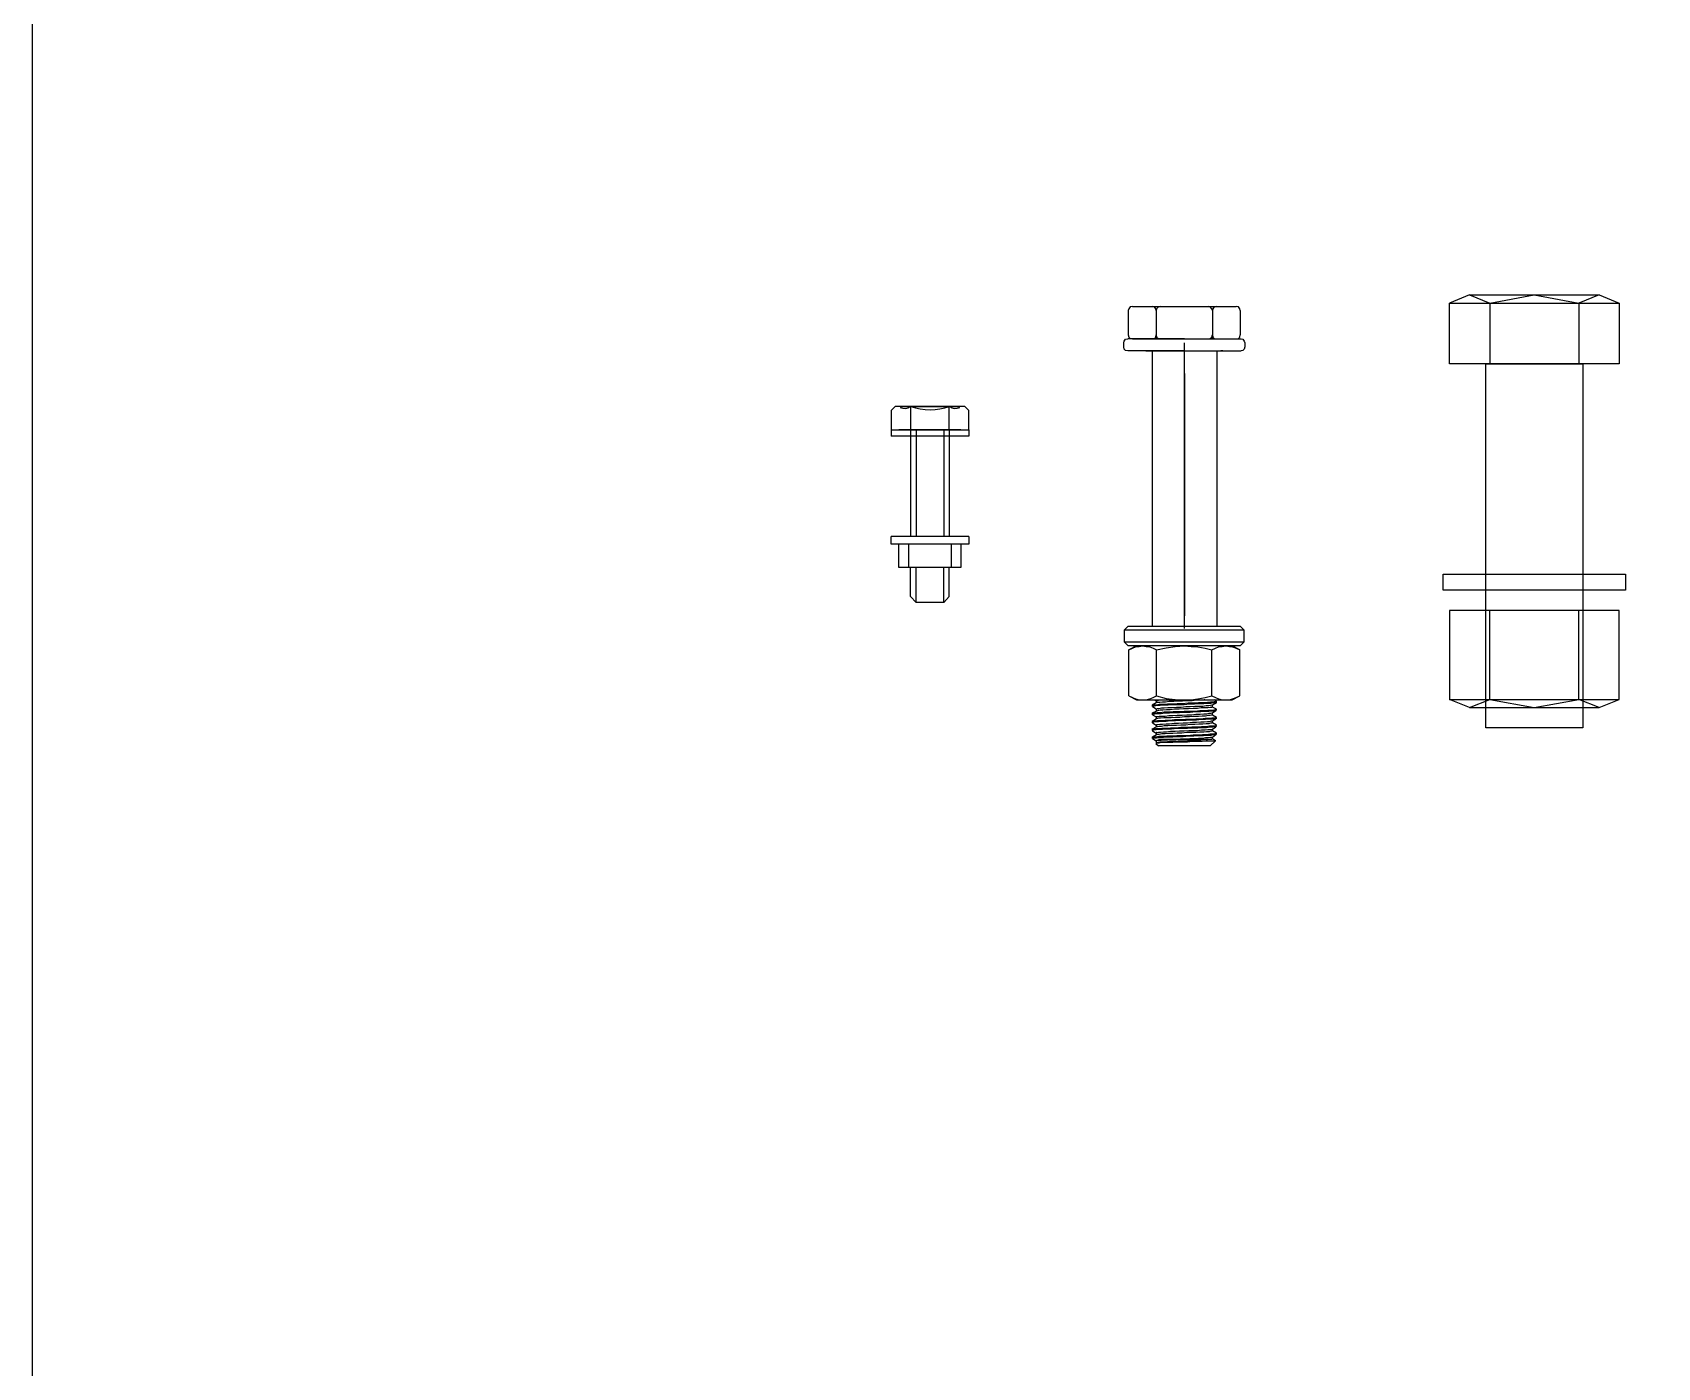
# Model space of a CAD drawing. Header units: millimetres. Extents: x -1481984 to -235402, y 1078406 to 1875046.
# Drawn here: x -1347296.9 to -1346895.2, y 1504125.4 to 1504455.4 of the extents above; entities that cross this region are included whole.
import ezdxf

# ---------------------------------------------------------------- set-up
doc = ezdxf.new("R2010")
doc.units = ezdxf.units.MM
doc.header["$LTSCALE"] = 1000
doc.layers.get('0').update_dxf_attribs({"linetype": 'CONTINUOUS'})
doc.layers.add('螺栓', color=146, linetype='CONTINUOUS')

msp = doc.modelspace()

# ---------------------------------------------------------------- linework, layer by layer
for p, q in [((-1346941.68, 1504390.5), (-1346946.68, 1504388.5)), ((-1346941.68, 1504390.5), (-1346909.68, 1504390.5)), ((-1346941.68, 1504390.5), (-1346936.68, 1504388.5)), ((-1346936.68, 1504388.5), (-1346925.68, 1504390.5)), ((-1346925.68, 1504390.5), (-1346914.68, 1504388.5)), ((-1346909.68, 1504390.5), (-1346914.68, 1504388.5)), ((-1346909.68, 1504390.5), (-1346904.68, 1504388.5)), ((-1346936.68, 1504388.5), (-1346936.68, 1504373.5)), ((-1346914.68, 1504388.5), (-1346914.68, 1504373.5)), ((-1346936.68, 1504290.5), (-1346936.68, 1504312.5)), ((-1346914.68, 1504290.5), (-1346914.68, 1504312.5)), ((-1346941.68, 1504288.5), (-1346946.68, 1504290.5)), ((-1346941.68, 1504288.5), (-1346936.68, 1504290.5)), ((-1346941.68, 1504288.5), (-1346909.68, 1504288.5)), ((-1346936.68, 1504290.5), (-1346925.68, 1504288.5)), ((-1346925.68, 1504288.5), (-1346914.68, 1504290.5)), ((-1346909.68, 1504288.5), (-1346914.68, 1504290.5)), ((-1346909.68, 1504288.5), (-1346904.68, 1504290.5))]:
    msp.add_line(p, q)
for points in [[(-1347296.88, 1504791.68), (-1345721.12, 1504791.68), (-1345721.12, 1501545.3), (-1347296.88, 1501545.3)], [(-1346946.68, 1504388.5), (-1346904.68, 1504388.5), (-1346904.68, 1504373.5), (-1346946.68, 1504373.5)], [(-1346937.68, 1504373.5), (-1346913.68, 1504373.5), (-1346913.68, 1504283.5), (-1346937.68, 1504283.5)], [(-1346948.18, 1504321.5), (-1346903.18, 1504321.5), (-1346903.18, 1504317.5), (-1346948.18, 1504317.5)], [(-1346946.68, 1504290.5), (-1346904.68, 1504290.5), (-1346904.68, 1504312.5), (-1346946.68, 1504312.5)]]:
    msp.add_lwpolyline(points, close=True)
at = {"layer": '螺栓'}
for p, q in [((-1347084.64, 1504361.96), (-1347083.64, 1504362.96)), ((-1347084.64, 1504361.96), (-1347084.64, 1504355.6)), ((-1347066.46, 1504362.96), (-1347083.64, 1504362.96)), ((-1347065.46, 1504361.96), (-1347066.46, 1504362.96)), ((-1347065.46, 1504357.19), (-1347065.46, 1504361.96)), ((-1347078.43, 1504314.51), (-1347079.87, 1504315.95))]:
    msp.add_line(p, q, dxfattribs=at)
for points in [[(-1347025.04, 1504387.65), (-1347025.6, 1504387.54), (-1347025.93, 1504387.1), (-1347026.04, 1504386.65)], [(-1347026.04, 1504386.65), (-1347026.04, 1504380.65)], [(-1347025.04, 1504387.65), (-1346999.37, 1504387.65)], [(-1347019.15, 1504386.65), (-1347019.26, 1504387.1), (-1347019.59, 1504387.54), (-1347020.15, 1504387.65)], [(-1347018.15, 1504387.65), (-1347018.59, 1504387.54), (-1347019.04, 1504387.1), (-1347019.15, 1504386.65)], [(-1347019.15, 1504386.65), (-1347019.15, 1504379.65)], [(-1347005.26, 1504386.65), (-1347005.37, 1504387.1), (-1347005.82, 1504387.54), (-1347006.26, 1504387.65)], [(-1347004.26, 1504387.65), (-1347004.82, 1504387.54), (-1347005.15, 1504387.1), (-1347005.26, 1504386.65)], [(-1347005.26, 1504386.65), (-1347005.26, 1504379.65)], [(-1346998.37, 1504386.65), (-1346998.48, 1504387.1), (-1346998.82, 1504387.54), (-1346999.37, 1504387.65)], [(-1346998.37, 1504386.65), (-1346998.37, 1504380.65)], [(-1347027.15, 1504377.65), (-1347027.15, 1504378.65), (-1347027.04, 1504379.1), (-1347026.71, 1504379.54), (-1347026.15, 1504379.65)], [(-1347026.15, 1504376.65), (-1347026.71, 1504376.76), (-1347027.04, 1504377.1), (-1347027.15, 1504377.65)], [(-1347012.15, 1504379.65), (-1347026.15, 1504379.65)], [(-1347026.04, 1504380.65), (-1347025.93, 1504380.1), (-1347025.6, 1504379.76), (-1347025.04, 1504379.65)], [(-1347025.04, 1504379.65), (-1346999.37, 1504379.65)], [(-1347020.15, 1504379.65), (-1347019.59, 1504379.76), (-1347019.26, 1504380.1), (-1347019.15, 1504380.65)], [(-1347019.15, 1504380.65), (-1347019.04, 1504380.1), (-1347018.59, 1504379.76), (-1347018.15, 1504379.65)], [(-1347012.15, 1504379.65), (-1346998.15, 1504379.65), (-1346997.71, 1504379.54), (-1346997.37, 1504379.1), (-1346997.26, 1504378.65), (-1346997.26, 1504377.65), (-1346997.37, 1504377.1), (-1346997.71, 1504376.76), (-1346998.15, 1504376.65)], [(-1347012.15, 1504308.1), (-1347012.15, 1504378.65)], [(-1347006.26, 1504379.65), (-1347005.82, 1504379.76), (-1347005.37, 1504380.1), (-1347005.26, 1504380.65)], [(-1347005.26, 1504380.65), (-1347005.15, 1504380.1), (-1347004.82, 1504379.76), (-1347004.26, 1504379.65)], [(-1346999.37, 1504379.65), (-1346998.82, 1504379.76), (-1346998.48, 1504380.1), (-1346998.37, 1504380.65)], [(-1347012.15, 1504376.65), (-1347026.15, 1504376.65)], [(-1347021.71, 1504376.65), (-1347003.15, 1504376.65)], [(-1347020.15, 1504376.65), (-1347020.15, 1504308.65)], [(-1347012.15, 1504376.65), (-1346998.15, 1504376.65)], [(-1347004.15, 1504376.65), (-1347004.15, 1504308.65)], [(-1347002.71, 1504376.65), (-1347003.15, 1504376.65)], [(-1347012.15, 1504371.1), (-1347012.15, 1504311.21)], [(-1347082.25, 1504362.96), (-1347067.84, 1504362.96)], [(-1347079.87, 1504362.96), (-1347079.87, 1504357.19)], [(-1347070.28, 1504357.19), (-1347070.28, 1504362.96)], [(-1347084.64, 1504357.19), (-1347065.46, 1504357.19), (-1347065.46, 1504355.6), (-1347084.64, 1504355.6)], [(-1347067.4, 1504357.19), (-1347082.75, 1504357.19)], [(-1347079.87, 1504357.19), (-1347079.87, 1504330.81)], [(-1347078.43, 1504357.19), (-1347078.43, 1504330.81)], [(-1347071.67, 1504357.19), (-1347071.67, 1504330.81)], [(-1347070.28, 1504357.19), (-1347070.28, 1504330.81)], [(-1347065.46, 1504330.81), (-1347084.64, 1504330.81)], [(-1347084.64, 1504328.87), (-1347084.64, 1504330.81)], [(-1347065.46, 1504328.87), (-1347084.64, 1504328.87)], [(-1347067.4, 1504328.87), (-1347067.4, 1504323.11), (-1347082.75, 1504323.11), (-1347082.75, 1504328.87)], [(-1347080.27, 1504323.11), (-1347080.27, 1504328.87)], [(-1347069.83, 1504328.87), (-1347069.83, 1504323.11)], [(-1347065.46, 1504330.81), (-1347065.46, 1504328.87)], [(-1347079.87, 1504315.95), (-1347079.87, 1504323.11)], [(-1347078.43, 1504314.51), (-1347078.43, 1504323.11)], [(-1347071.67, 1504314.51), (-1347071.67, 1504323.11)], [(-1347070.28, 1504315.95), (-1347070.28, 1504323.11)], [(-1347071.67, 1504314.51), (-1347078.43, 1504314.51)], [(-1347071.67, 1504314.51), (-1347070.28, 1504315.95)], [(-1347026.04, 1504308.65), (-1347027.04, 1504307.65)], [(-1347026.04, 1504308.65), (-1346998.37, 1504308.65)], [(-1346997.37, 1504307.65), (-1346998.37, 1504308.65)], [(-1347027.04, 1504307.65), (-1347027.04, 1504304.76)], [(-1347026.93, 1504307.65), (-1347027.04, 1504307.65)], [(-1347027.04, 1504304.76), (-1347026.93, 1504304.76)], [(-1347027.04, 1504304.76), (-1347026.04, 1504303.76)], [(-1347026.59, 1504307.65), (-1347026.93, 1504307.65)], [(-1347026.93, 1504304.76), (-1347026.59, 1504304.76)], [(-1347026.04, 1504307.65), (-1347026.59, 1504307.65)], [(-1347026.59, 1504304.76), (-1347026.04, 1504304.76)], [(-1347025.37, 1504307.65), (-1347026.04, 1504307.65)], [(-1347026.04, 1504304.76), (-1347025.37, 1504304.76)], [(-1347024.37, 1504307.65), (-1347025.37, 1504307.65)], [(-1347025.37, 1504304.76), (-1347024.37, 1504304.76)], [(-1347023.26, 1504307.65), (-1347024.37, 1504307.65)], [(-1347024.37, 1504304.76), (-1347023.26, 1504304.76)], [(-1347022.04, 1504307.65), (-1347023.26, 1504307.65)], [(-1347023.26, 1504304.76), (-1347022.04, 1504304.76)], [(-1347020.6, 1504307.65), (-1347022.04, 1504307.65)], [(-1347022.04, 1504304.76), (-1347020.6, 1504304.76)], [(-1347019.04, 1504307.65), (-1347020.6, 1504307.65)], [(-1347020.6, 1504304.76), (-1347019.04, 1504304.76)], [(-1347017.48, 1504307.65), (-1347019.04, 1504307.65)], [(-1347019.04, 1504304.76), (-1347017.48, 1504304.76)], [(-1347015.71, 1504307.65), (-1347017.48, 1504307.65)], [(-1347017.48, 1504304.76), (-1347015.71, 1504304.76)], [(-1347014.04, 1504307.65), (-1347015.71, 1504307.65)], [(-1347015.71, 1504304.76), (-1347014.04, 1504304.76)], [(-1347012.15, 1504307.65), (-1347014.04, 1504307.65)], [(-1347014.04, 1504304.76), (-1347012.15, 1504304.76)], [(-1347010.37, 1504307.65), (-1347012.15, 1504307.65)], [(-1347012.15, 1504304.76), (-1347010.37, 1504304.76)], [(-1347008.71, 1504307.65), (-1347010.37, 1504307.65)], [(-1347010.37, 1504304.76), (-1347008.71, 1504304.76)], [(-1347006.93, 1504307.65), (-1347008.71, 1504307.65)], [(-1347008.71, 1504304.76), (-1347006.93, 1504304.76)], [(-1347005.26, 1504307.65), (-1347006.93, 1504307.65)], [(-1347006.93, 1504304.76), (-1347005.26, 1504304.76)], [(-1347003.82, 1504307.65), (-1347005.26, 1504307.65)], [(-1347005.26, 1504304.76), (-1347003.82, 1504304.76)], [(-1347002.37, 1504307.65), (-1347003.82, 1504307.65)], [(-1347003.82, 1504304.76), (-1347002.37, 1504304.76)], [(-1347001.15, 1504307.65), (-1347002.37, 1504307.65)], [(-1347002.37, 1504304.76), (-1347001.15, 1504304.76)], [(-1347000.04, 1504307.65), (-1347001.15, 1504307.65)], [(-1347001.15, 1504304.76), (-1347000.04, 1504304.76)], [(-1346999.04, 1504307.65), (-1347000.04, 1504307.65)], [(-1347000.04, 1504304.76), (-1346999.04, 1504304.76)], [(-1346998.37, 1504307.65), (-1346999.04, 1504307.65)], [(-1346999.04, 1504304.76), (-1346998.37, 1504304.76)], [(-1346997.82, 1504307.65), (-1346998.37, 1504307.65)], [(-1346998.37, 1504304.76), (-1346997.82, 1504304.76)], [(-1346998.37, 1504303.76), (-1346997.37, 1504304.76)], [(-1346997.48, 1504307.65), (-1346997.82, 1504307.65)], [(-1346997.82, 1504304.76), (-1346997.48, 1504304.76)], [(-1346997.37, 1504307.65), (-1346997.48, 1504307.65)], [(-1346997.48, 1504304.76), (-1346997.37, 1504304.76)], [(-1346997.37, 1504304.76), (-1346997.37, 1504307.65)], [(-1347025.93, 1504303.76), (-1347026.04, 1504303.76)], [(-1347024.04, 1504303.76), (-1347025.93, 1504302.76)], [(-1347025.6, 1504303.76), (-1347025.93, 1504303.76)], [(-1347025.93, 1504302.76), (-1347025.04, 1504303.21)], [(-1347025.93, 1504291.43), (-1347025.93, 1504302.76)], [(-1347025.15, 1504303.76), (-1347025.6, 1504303.76)], [(-1347024.48, 1504303.76), (-1347025.15, 1504303.76)], [(-1347025.04, 1504303.21), (-1347024.26, 1504303.54)], [(-1347023.59, 1504303.76), (-1347024.48, 1504303.76)], [(-1347024.26, 1504303.54), (-1347023.37, 1504303.65)], [(-1347022.6, 1504303.76), (-1347023.59, 1504303.76)], [(-1347023.37, 1504303.65), (-1347022.48, 1504303.76)], [(-1347021.37, 1504303.76), (-1347022.6, 1504303.76)], [(-1347022.48, 1504303.76), (-1347022.48, 1504303.88)], [(-1347022.48, 1504303.76), (-1347021.59, 1504303.65)], [(-1347021.59, 1504303.65), (-1347020.71, 1504303.54)], [(-1347020.04, 1504303.76), (-1347021.37, 1504303.76)], [(-1347020.71, 1504303.54), (-1347019.93, 1504303.21)], [(-1347018.59, 1504303.76), (-1347020.04, 1504303.76)], [(-1347019.93, 1504303.21), (-1347019.04, 1504302.76)], [(-1347019.04, 1504302.76), (-1347016.71, 1504303.32)], [(-1347019.04, 1504291.43), (-1347019.04, 1504302.76)], [(-1347017.15, 1504303.76), (-1347018.59, 1504303.76)], [(-1347015.48, 1504303.76), (-1347017.15, 1504303.76)], [(-1347016.71, 1504303.32), (-1347014.48, 1504303.65)], [(-1347013.82, 1504303.76), (-1347015.48, 1504303.76)], [(-1347014.48, 1504303.65), (-1347012.15, 1504303.76)], [(-1347008.93, 1504303.76), (-1347013.82, 1504303.76)], [(-1347012.15, 1504303.76), (-1347010.48, 1504303.65)], [(-1347010.48, 1504303.65), (-1347008.82, 1504303.54)], [(-1347007.26, 1504303.76), (-1347008.93, 1504303.76)], [(-1347008.82, 1504303.54), (-1347007.04, 1504303.21)], [(-1347005.82, 1504303.76), (-1347007.26, 1504303.76)], [(-1347007.04, 1504303.21), (-1347005.37, 1504302.76)], [(-1347004.37, 1504303.76), (-1347005.82, 1504303.76)], [(-1347005.37, 1504302.76), (-1347004.48, 1504303.21)], [(-1347005.37, 1504291.43), (-1347005.37, 1504302.76)], [(-1347004.48, 1504303.21), (-1347003.71, 1504303.54)], [(-1347003.04, 1504303.76), (-1347004.37, 1504303.76)], [(-1347003.71, 1504303.54), (-1347002.82, 1504303.65)], [(-1347001.82, 1504303.76), (-1347003.04, 1504303.76)], [(-1347002.82, 1504303.65), (-1347001.93, 1504303.76)], [(-1347001.93, 1504303.76), (-1347001.93, 1504303.88)], [(-1347001.93, 1504303.76), (-1347001.04, 1504303.65)], [(-1347000.82, 1504303.76), (-1347001.82, 1504303.76)], [(-1347001.04, 1504303.65), (-1347000.26, 1504303.54)], [(-1346999.93, 1504303.76), (-1347000.82, 1504303.76)], [(-1346998.48, 1504302.76), (-1347000.37, 1504303.76)], [(-1347000.26, 1504303.54), (-1346999.37, 1504303.21)], [(-1346999.26, 1504303.76), (-1346999.93, 1504303.76)], [(-1346999.37, 1504303.21), (-1346998.48, 1504302.76)], [(-1346998.82, 1504303.76), (-1346999.26, 1504303.76)], [(-1346998.48, 1504303.76), (-1346998.82, 1504303.76)], [(-1346998.37, 1504303.76), (-1346998.48, 1504303.76)], [(-1346998.48, 1504291.43), (-1346998.48, 1504302.76)], [(-1347025.93, 1504291.43), (-1347024.04, 1504290.43)], [(-1347025.93, 1504291.43), (-1347025.04, 1504290.99)], [(-1347025.04, 1504290.99), (-1347024.26, 1504290.65)], [(-1347024.26, 1504290.65), (-1347023.37, 1504290.43)], [(-1347024.04, 1504290.43), (-1347023.93, 1504290.43)], [(-1347023.93, 1504290.43), (-1347023.59, 1504290.43)], [(-1347023.59, 1504290.43), (-1347023.15, 1504290.43)], [(-1347023.37, 1504290.43), (-1347022.48, 1504290.43)], [(-1347023.15, 1504290.43), (-1347022.48, 1504290.43)], [(-1347022.48, 1504290.43), (-1347022.48, 1504290.54)], [(-1347022.48, 1504290.43), (-1347021.59, 1504290.43)], [(-1347022.48, 1504290.43), (-1347021.59, 1504290.43)], [(-1347021.59, 1504290.43), (-1347020.71, 1504290.65)], [(-1347021.59, 1504290.43), (-1347020.6, 1504290.43)], [(-1347020.71, 1504290.65), (-1347019.93, 1504290.99)], [(-1347020.6, 1504290.43), (-1347019.37, 1504290.43)], [(-1347019.15, 1504289.65), (-1347020.15, 1504289.1)], [(-1347020.15, 1504289.1), (-1347020.15, 1504288.76)], [(-1347020.04, 1504289.1), (-1347019.93, 1504289.1)], [(-1347019.93, 1504288.88), (-1347020.04, 1504288.76)], [(-1347020.04, 1504288.76), (-1347019.15, 1504288.21)], [(-1347019.93, 1504290.99), (-1347019.04, 1504291.43)], [(-1347019.93, 1504289.1), (-1347019.59, 1504289.21)], [(-1347019.59, 1504288.88), (-1347019.93, 1504288.88)], [(-1347019.59, 1504289.21), (-1347019.04, 1504289.21)], [(-1347018.93, 1504288.99), (-1347019.59, 1504288.88)], [(-1347019.48, 1504290.43), (-1347019.15, 1504290.21)], [(-1347019.37, 1504290.43), (-1347018.15, 1504290.43)], [(-1347019.15, 1504290.21), (-1347019.15, 1504289.65)], [(-1347019.04, 1504291.43), (-1347016.71, 1504290.76)], [(-1347019.04, 1504290.21), (-1347019.04, 1504290.32)], [(-1347019.04, 1504290.21), (-1347018.93, 1504290.21)], [(-1347018.71, 1504289.76), (-1347019.04, 1504289.65)], [(-1347019.04, 1504289.21), (-1347018.37, 1504289.32)], [(-1347019.04, 1504288.21), (-1347019.04, 1504288.32)], [(-1347019.04, 1504288.21), (-1347018.82, 1504288.32)], [(-1347018.93, 1504290.21), (-1347018.59, 1504290.32)], [(-1347018.15, 1504288.99), (-1347018.93, 1504288.99)], [(-1347018.82, 1504288.32), (-1347018.48, 1504288.32)], [(-1347018.26, 1504289.76), (-1347018.71, 1504289.76)], [(-1347018.59, 1504290.32), (-1347017.26, 1504290.43)], [(-1347018.48, 1504288.32), (-1347017.82, 1504288.43)], [(-1347018.37, 1504289.32), (-1347017.37, 1504289.32)], [(-1347017.6, 1504289.88), (-1347018.26, 1504289.76)], [(-1347018.15, 1504290.43), (-1347016.71, 1504290.43)], [(-1347017.26, 1504289.1), (-1347018.15, 1504288.99)], [(-1347017.82, 1504288.43), (-1347017.15, 1504288.43)], [(-1347016.82, 1504289.88), (-1347017.6, 1504289.88)], [(-1347017.37, 1504289.32), (-1347016.37, 1504289.43)], [(-1347016.15, 1504289.1), (-1347017.26, 1504289.1)], [(-1347017.15, 1504288.43), (-1347016.26, 1504288.54)], [(-1347015.93, 1504289.99), (-1347016.82, 1504289.88)], [(-1347016.71, 1504290.76), (-1347014.48, 1504290.54)], [(-1347016.71, 1504290.43), (-1347015.26, 1504290.43)], [(-1347016.37, 1504289.43), (-1347015.15, 1504289.43)], [(-1347016.26, 1504288.54), (-1347015.26, 1504288.54)], [(-1347014.93, 1504289.21), (-1347016.15, 1504289.1)], [(-1347014.82, 1504289.99), (-1347015.93, 1504289.99)], [(-1347015.26, 1504290.43), (-1347013.71, 1504290.43)], [(-1347015.26, 1504288.54), (-1347014.15, 1504288.65)], [(-1347015.15, 1504289.43), (-1347013.93, 1504289.54)], [(-1347013.59, 1504289.21), (-1347014.93, 1504289.21)], [(-1347013.71, 1504290.1), (-1347014.82, 1504289.99)], [(-1347014.48, 1504290.54), (-1347012.15, 1504290.43)], [(-1347014.15, 1504288.65), (-1347012.93, 1504288.65)], [(-1347013.93, 1504289.54), (-1347012.6, 1504289.54)], [(-1347013.71, 1504290.43), (-1347012.15, 1504290.43)], [(-1347012.6, 1504290.1), (-1347013.71, 1504290.1)], [(-1347012.26, 1504289.21), (-1347013.59, 1504289.21)], [(-1347012.93, 1504288.65), (-1347011.82, 1504288.76)], [(-1347011.37, 1504290.21), (-1347012.6, 1504290.1)], [(-1347012.6, 1504289.54), (-1347011.26, 1504289.65)], [(-1347010.93, 1504289.32), (-1347012.26, 1504289.21)], [(-1347012.15, 1504290.43), (-1347010.71, 1504290.43)], [(-1347012.15, 1504290.43), (-1347010.48, 1504290.43)], [(-1347011.82, 1504288.76), (-1347010.71, 1504288.76)], [(-1347010.26, 1504290.21), (-1347011.37, 1504290.21)], [(-1347011.26, 1504289.65), (-1347009.93, 1504289.65)], [(-1347010.04, 1504288.32), (-1347011.15, 1504288.21)], [(-1347009.71, 1504289.32), (-1347010.93, 1504289.32)], [(-1347010.71, 1504290.43), (-1347009.15, 1504290.43)], [(-1347010.71, 1504288.76), (-1347009.59, 1504288.88)], [(-1347010.48, 1504290.43), (-1347008.82, 1504290.65)], [(-1347009.15, 1504290.32), (-1347010.26, 1504290.21)], [(-1347008.93, 1504288.32), (-1347010.04, 1504288.32)], [(-1347009.93, 1504289.65), (-1347008.71, 1504289.76)], [(-1347008.48, 1504289.43), (-1347009.71, 1504289.32)], [(-1347009.59, 1504288.88), (-1347008.48, 1504288.88)], [(-1347009.15, 1504290.43), (-1347007.71, 1504290.43)], [(-1347008.15, 1504290.32), (-1347009.15, 1504290.32)], [(-1347008.04, 1504288.43), (-1347008.93, 1504288.32)], [(-1347008.82, 1504290.65), (-1347007.04, 1504290.99)], [(-1347008.71, 1504289.76), (-1347007.6, 1504289.76)], [(-1347007.37, 1504289.43), (-1347008.48, 1504289.43)], [(-1347008.48, 1504288.88), (-1347007.6, 1504288.88)], [(-1347007.26, 1504290.43), (-1347008.15, 1504290.32)], [(-1347007.15, 1504288.43), (-1347008.04, 1504288.43)], [(-1347007.71, 1504290.43), (-1347006.26, 1504290.43)], [(-1347007.6, 1504289.76), (-1347006.48, 1504289.88)], [(-1347007.6, 1504288.88), (-1347006.82, 1504288.99)], [(-1347006.37, 1504289.54), (-1347007.37, 1504289.43)], [(-1347007.15, 1504290.43), (-1347007.26, 1504290.43)], [(-1347006.37, 1504288.43), (-1347007.15, 1504288.43)], [(-1347007.04, 1504290.99), (-1347005.37, 1504291.43)], [(-1347006.82, 1504288.99), (-1347006.15, 1504288.99)], [(-1347006.48, 1504289.88), (-1347005.71, 1504289.88)], [(-1347005.6, 1504289.54), (-1347006.37, 1504289.54)], [(-1347005.82, 1504288.54), (-1347006.37, 1504288.43)], [(-1347006.26, 1504290.43), (-1347004.93, 1504290.43)], [(-1347006.15, 1504288.99), (-1347005.71, 1504289.1)], [(-1347005.48, 1504288.54), (-1347005.82, 1504288.54)], [(-1347004.59, 1504289.99), (-1347005.04, 1504289.88), (-1347005.71, 1504289.88)], [(-1347005.71, 1504289.1), (-1347005.37, 1504289.21)], [(-1347004.93, 1504289.65), (-1347005.6, 1504289.54)], [(-1347005.26, 1504288.65), (-1347005.48, 1504288.54)], [(-1347005.37, 1504291.43), (-1347004.48, 1504290.99)], [(-1347005.26, 1504289.21), (-1347004.26, 1504289.76)], [(-1347005.26, 1504288.65), (-1347005.26, 1504289.21)], [(-1347005.26, 1504288.65), (-1347005.26, 1504288.76)], [(-1347004.26, 1504288.1), (-1347005.26, 1504288.65)], [(-1347004.93, 1504290.43), (-1347003.82, 1504290.43)], [(-1347004.48, 1504289.65), (-1347004.93, 1504289.65)], [(-1347004.26, 1504290.1), (-1347004.82, 1504290.43)], [(-1347004.59, 1504289.99), (-1347004.37, 1504290.1)], [(-1347004.48, 1504290.99), (-1347003.71, 1504290.65)], [(-1347004.26, 1504289.76), (-1347004.48, 1504289.65)], [(-1347004.37, 1504289.76), (-1347004.26, 1504289.76)], [(-1347004.26, 1504289.76), (-1347004.26, 1504290.1)], [(-1347003.82, 1504290.43), (-1347002.82, 1504290.43)], [(-1347003.71, 1504290.65), (-1347002.82, 1504290.43)], [(-1347002.82, 1504290.43), (-1347001.93, 1504290.43)], [(-1347002.82, 1504290.43), (-1347001.93, 1504290.43)], [(-1347001.93, 1504290.43), (-1347001.93, 1504290.54)], [(-1347001.93, 1504290.43), (-1347001.26, 1504290.43)], [(-1347001.93, 1504290.43), (-1347001.04, 1504290.43)], [(-1347001.26, 1504290.43), (-1347000.71, 1504290.43)], [(-1347001.04, 1504290.43), (-1347000.26, 1504290.65)], [(-1347000.71, 1504290.43), (-1347000.48, 1504290.43)], [(-1347000.48, 1504290.43), (-1347000.37, 1504290.43)], [(-1347000.37, 1504290.43), (-1346998.48, 1504291.43)], [(-1347000.26, 1504290.65), (-1346999.37, 1504290.99)], [(-1346999.37, 1504290.99), (-1346998.48, 1504291.43)], [(-1347019.04, 1504287.65), (-1347020.15, 1504287.1)], [(-1347020.15, 1504287.1), (-1347020.15, 1504286.76)], [(-1347019.04, 1504285.76), (-1347020.15, 1504285.1)], [(-1347020.15, 1504285.1), (-1347020.15, 1504284.76)], [(-1347020.04, 1504287.1), (-1347020.04, 1504287.21)], [(-1347020.04, 1504287.1), (-1347019.93, 1504287.21)], [(-1347019.82, 1504286.88), (-1347020.04, 1504286.76)], [(-1347020.04, 1504286.76), (-1347019.15, 1504286.21)], [(-1347020.04, 1504285.21), (-1347019.82, 1504285.21)], [(-1347019.82, 1504284.88), (-1347020.04, 1504284.76)], [(-1347020.04, 1504284.76), (-1347020.04, 1504284.88)], [(-1347020.04, 1504284.76), (-1347019.15, 1504284.21)], [(-1347019.93, 1504287.21), (-1347019.48, 1504287.21)], [(-1347019.48, 1504286.88), (-1347019.82, 1504286.88)], [(-1347019.82, 1504285.21), (-1347019.37, 1504285.21)], [(-1347019.26, 1504284.99), (-1347019.82, 1504284.88)], [(-1347019.48, 1504287.21), (-1347018.93, 1504287.32)], [(-1347018.82, 1504286.99), (-1347019.48, 1504286.88)], [(-1347019.37, 1504285.21), (-1347018.82, 1504285.32)], [(-1347018.59, 1504284.99), (-1347019.26, 1504284.99)], [(-1347019.15, 1504288.21), (-1347019.15, 1504287.65)], [(-1347019.15, 1504286.21), (-1347019.04, 1504286.32)], [(-1347019.15, 1504286.21), (-1347019.15, 1504285.76)], [(-1347019.15, 1504284.21), (-1347019.04, 1504284.32)], [(-1347019.15, 1504284.21), (-1347019.15, 1504284.32)], [(-1347018.59, 1504287.76), (-1347019.04, 1504287.65)], [(-1347019.04, 1504286.32), (-1347018.82, 1504286.32)], [(-1347018.59, 1504285.88), (-1347019.04, 1504285.76)], [(-1347019.04, 1504284.32), (-1347018.71, 1504284.32)], [(-1347018.93, 1504287.32), (-1347018.15, 1504287.32)], [(-1347017.93, 1504286.99), (-1347018.82, 1504286.99)], [(-1347018.82, 1504286.32), (-1347018.37, 1504286.43)], [(-1347018.82, 1504285.32), (-1347017.93, 1504285.32)], [(-1347018.71, 1504284.32), (-1347018.26, 1504284.43)], [(-1347018.15, 1504287.88), (-1347018.59, 1504287.76)], [(-1347018.04, 1504285.88), (-1347018.59, 1504285.88)], [(-1347017.82, 1504285.1), (-1347018.59, 1504284.99)], [(-1347018.37, 1504286.43), (-1347017.71, 1504286.43)], [(-1347018.26, 1504284.43), (-1347017.6, 1504284.43)], [(-1347017.48, 1504287.88), (-1347018.15, 1504287.88)], [(-1347018.15, 1504287.32), (-1347017.15, 1504287.43)], [(-1347017.26, 1504285.99), (-1347018.04, 1504285.88)], [(-1347017.04, 1504287.1), (-1347017.93, 1504286.99)], [(-1347017.93, 1504285.32), (-1347016.93, 1504285.43)], [(-1347016.71, 1504285.1), (-1347017.82, 1504285.1)], [(-1347017.71, 1504286.43), (-1347016.93, 1504286.43)], [(-1347017.6, 1504284.43), (-1347016.71, 1504284.54)], [(-1347016.59, 1504287.99), (-1347017.48, 1504287.88)], [(-1347016.48, 1504285.99), (-1347017.26, 1504285.99)], [(-1347017.15, 1504287.43), (-1347016.04, 1504287.43)], [(-1347015.82, 1504287.1), (-1347017.04, 1504287.1)], [(-1347016.93, 1504286.43), (-1347016.04, 1504286.54)], [(-1347016.93, 1504285.43), (-1347015.82, 1504285.43)], [(-1347015.6, 1504285.21), (-1347016.71, 1504285.1)], [(-1347016.71, 1504284.54), (-1347015.82, 1504284.54)], [(-1347015.71, 1504287.99), (-1347016.59, 1504287.99)], [(-1347015.48, 1504285.99), (-1347016.48, 1504285.99)], [(-1347016.04, 1504287.43), (-1347014.93, 1504287.54)], [(-1347016.04, 1504286.54), (-1347015.04, 1504286.54)], [(-1347014.59, 1504287.21), (-1347015.82, 1504287.1)], [(-1347015.82, 1504285.43), (-1347014.59, 1504285.54)], [(-1347015.82, 1504284.54), (-1347014.71, 1504284.65)], [(-1347014.59, 1504288.1), (-1347015.71, 1504287.99)], [(-1347014.37, 1504285.21), (-1347015.6, 1504285.21)], [(-1347014.37, 1504286.1), (-1347015.48, 1504285.99)], [(-1347015.04, 1504286.54), (-1347013.93, 1504286.65)], [(-1347014.93, 1504287.54), (-1347013.59, 1504287.54)], [(-1347014.71, 1504284.65), (-1347013.59, 1504284.65)], [(-1347013.48, 1504288.1), (-1347014.59, 1504288.1)], [(-1347013.37, 1504287.21), (-1347014.59, 1504287.21)], [(-1347014.59, 1504285.54), (-1347013.26, 1504285.54)], [(-1347013.26, 1504286.1), (-1347014.37, 1504286.1)], [(-1347013.04, 1504285.32), (-1347014.37, 1504285.21)], [(-1347013.93, 1504286.65), (-1347012.71, 1504286.65)], [(-1347013.59, 1504287.54), (-1347012.26, 1504287.65)], [(-1347013.59, 1504284.65), (-1347012.48, 1504284.76)], [(-1347012.37, 1504288.21), (-1347013.48, 1504288.1)], [(-1347012.04, 1504287.32), (-1347013.37, 1504287.21)], [(-1347012.15, 1504286.21), (-1347013.26, 1504286.1)], [(-1347013.26, 1504285.54), (-1347011.93, 1504285.65)], [(-1347011.71, 1504285.32), (-1347013.04, 1504285.32)], [(-1347012.71, 1504286.65), (-1347011.59, 1504286.76)], [(-1347012.48, 1504284.76), (-1347011.37, 1504284.76)], [(-1347011.15, 1504288.21), (-1347012.37, 1504288.21)], [(-1347012.26, 1504287.65), (-1347010.93, 1504287.65)], [(-1347010.93, 1504286.21), (-1347012.15, 1504286.21)], [(-1347010.71, 1504287.32), (-1347012.04, 1504287.32)], [(-1347011.93, 1504285.65), (-1347010.6, 1504285.65)], [(-1347010.71, 1504284.32), (-1347011.82, 1504284.21)], [(-1347010.37, 1504285.43), (-1347011.71, 1504285.32)], [(-1347011.59, 1504286.76), (-1347010.37, 1504286.76)], [(-1347011.37, 1504284.76), (-1347010.15, 1504284.88)], [(-1347010.93, 1504287.65), (-1347009.59, 1504287.65)], [(-1347009.82, 1504286.32), (-1347010.93, 1504286.21)], [(-1347009.37, 1504287.43), (-1347010.71, 1504287.32)], [(-1347009.59, 1504284.32), (-1347010.71, 1504284.32)], [(-1347010.6, 1504285.65), (-1347009.37, 1504285.76)], [(-1347010.37, 1504286.76), (-1347009.37, 1504286.88)], [(-1347009.15, 1504285.43), (-1347010.37, 1504285.43)], [(-1347010.15, 1504284.88), (-1347009.15, 1504284.88)], [(-1347008.71, 1504286.32), (-1347009.82, 1504286.32)], [(-1347009.59, 1504287.65), (-1347008.37, 1504287.76)], [(-1347008.59, 1504284.43), (-1347009.59, 1504284.32)], [(-1347008.15, 1504287.43), (-1347009.37, 1504287.43)], [(-1347009.37, 1504286.88), (-1347008.26, 1504286.88)], [(-1347009.37, 1504285.76), (-1347008.15, 1504285.76)], [(-1347007.93, 1504285.54), (-1347009.15, 1504285.43)], [(-1347009.15, 1504284.88), (-1347008.15, 1504284.99)], [(-1347007.82, 1504286.43), (-1347008.71, 1504286.32)], [(-1347007.6, 1504284.43), (-1347008.59, 1504284.43)], [(-1347008.37, 1504287.76), (-1347007.26, 1504287.76)], [(-1347008.26, 1504286.88), (-1347007.37, 1504286.99)], [(-1347007.15, 1504287.54), (-1347008.15, 1504287.43)], [(-1347008.15, 1504285.76), (-1347007.04, 1504285.88)], [(-1347008.15, 1504284.99), (-1347007.26, 1504284.99)], [(-1347006.93, 1504285.54), (-1347007.93, 1504285.54)], [(-1347006.93, 1504286.43), (-1347007.82, 1504286.43)], [(-1347006.82, 1504284.54), (-1347007.6, 1504284.43)], [(-1347007.37, 1504286.99), (-1347006.59, 1504286.99)], [(-1347007.26, 1504287.76), (-1347006.37, 1504287.88)], [(-1347007.26, 1504284.99), (-1347006.48, 1504285.1)], [(-1347006.15, 1504287.54), (-1347007.15, 1504287.54)], [(-1347007.04, 1504285.88), (-1347006.15, 1504285.88)], [(-1347006.26, 1504286.54), (-1347006.93, 1504286.43)], [(-1347005.93, 1504285.65), (-1347006.93, 1504285.54)], [(-1347006.15, 1504284.54), (-1347006.82, 1504284.54)], [(-1347006.59, 1504286.99), (-1347006.04, 1504287.1)], [(-1347006.48, 1504285.1), (-1347005.93, 1504285.1)], [(-1347006.37, 1504287.88), (-1347005.48, 1504287.88)], [(-1347005.82, 1504286.54), (-1347006.26, 1504286.54)], [(-1347005.37, 1504287.65), (-1347006.15, 1504287.54)], [(-1347006.15, 1504285.88), (-1347005.37, 1504285.99)], [(-1347005.71, 1504284.65), (-1347006.15, 1504284.54)], [(-1347006.04, 1504287.1), (-1347005.6, 1504287.1)], [(-1347005.26, 1504285.65), (-1347005.93, 1504285.65)], [(-1347005.93, 1504285.1), (-1347005.48, 1504285.21)], [(-1347005.48, 1504286.65), (-1347005.82, 1504286.54)], [(-1347005.37, 1504284.65), (-1347005.71, 1504284.65)], [(-1347005.6, 1504287.1), (-1347005.37, 1504287.21)], [(-1347005.48, 1504287.88), (-1347004.93, 1504287.99)], [(-1347005.26, 1504286.65), (-1347005.48, 1504286.65)], [(-1347005.48, 1504285.21), (-1347005.26, 1504285.21)], [(-1347004.82, 1504287.65), (-1347005.37, 1504287.65)], [(-1347005.37, 1504285.99), (-1347004.82, 1504285.99)], [(-1347005.26, 1504284.76), (-1347005.37, 1504284.65)], [(-1347005.26, 1504287.21), (-1347004.37, 1504287.76)], [(-1347005.26, 1504286.65), (-1347005.26, 1504287.21)], [(-1347005.26, 1504286.65), (-1347005.26, 1504286.76)], [(-1347004.26, 1504286.1), (-1347005.26, 1504286.65)], [(-1347005.26, 1504285.21), (-1347004.37, 1504285.76)], [(-1347004.71, 1504285.65), (-1347005.26, 1504285.65)], [(-1347005.26, 1504284.76), (-1347005.26, 1504285.21)], [(-1347004.26, 1504284.21), (-1347005.26, 1504284.76)], [(-1347004.93, 1504287.99), (-1347004.48, 1504287.99)], [(-1347004.48, 1504287.76), (-1347004.82, 1504287.65)], [(-1347004.82, 1504285.99), (-1347004.48, 1504286.1)], [(-1347004.37, 1504285.76), (-1347004.71, 1504285.65)], [(-1347004.48, 1504287.99), (-1347004.37, 1504288.1)], [(-1347004.37, 1504287.76), (-1347004.48, 1504287.76)], [(-1347004.48, 1504286.1), (-1347004.26, 1504286.1)], [(-1347004.37, 1504285.76), (-1347004.37, 1504285.88)], [(-1347004.26, 1504287.76), (-1347004.26, 1504288.1)], [(-1347004.26, 1504287.76), (-1347004.26, 1504287.88)], [(-1347004.26, 1504285.76), (-1347004.26, 1504286.1)], [(-1347019.04, 1504283.76), (-1347020.15, 1504283.21)], [(-1347020.15, 1504283.21), (-1347020.15, 1504282.88)], [(-1347020.15, 1504282.88), (-1347020.04, 1504282.88)], [(-1347020.15, 1504281.21), (-1347020.15, 1504280.88)], [(-1347020.04, 1504283.21), (-1347020.04, 1504283.32)], [(-1347020.04, 1504283.21), (-1347019.82, 1504283.21)], [(-1347019.71, 1504282.99), (-1347020.04, 1504282.88)], [(-1347020.04, 1504282.76), (-1347019.15, 1504282.21)], [(-1347019.04, 1504281.76), (-1347020.04, 1504281.21)], [(-1347020.04, 1504281.21), (-1347020.04, 1504281.32)], [(-1347020.04, 1504281.21), (-1347019.71, 1504281.32)], [(-1347020.04, 1504280.88), (-1347019.15, 1504280.32)], [(-1347019.93, 1504280.88), (-1347020.04, 1504280.88)], [(-1347019.59, 1504280.99), (-1347019.93, 1504280.88)], [(-1347019.82, 1504283.21), (-1347019.26, 1504283.32)], [(-1347019.15, 1504282.99), (-1347019.71, 1504282.99)], [(-1347019.71, 1504281.32), (-1347019.15, 1504281.32)], [(-1347019.04, 1504280.99), (-1347019.59, 1504280.99)], [(-1347019.26, 1504283.32), (-1347018.59, 1504283.32)], [(-1347019.15, 1504284.21), (-1347019.15, 1504283.76)], [(-1347018.48, 1504283.1), (-1347019.15, 1504282.99)], [(-1347019.15, 1504282.32), (-1347018.93, 1504282.32)], [(-1347019.04, 1504282.32), (-1347019.15, 1504282.32)], [(-1347019.15, 1504282.32), (-1347019.15, 1504281.76)], [(-1347019.15, 1504281.32), (-1347018.48, 1504281.43)], [(-1347019.15, 1504280.32), (-1347019.15, 1504279.76)], [(-1347018.82, 1504283.76), (-1347019.04, 1504283.76)], [(-1347018.82, 1504281.88), (-1347019.04, 1504281.76)], [(-1347018.26, 1504281.1), (-1347019.04, 1504280.99)], [(-1347019.04, 1504280.32), (-1347018.93, 1504280.43)], [(-1347019.04, 1504280.32), (-1347019.04, 1504280.43)], [(-1347018.93, 1504282.32), (-1347018.59, 1504282.43)], [(-1347018.93, 1504280.43), (-1347018.48, 1504280.43)], [(-1347018.48, 1504283.88), (-1347018.82, 1504283.76)], [(-1347018.37, 1504281.88), (-1347018.82, 1504281.88)], [(-1347018.59, 1504283.32), (-1347017.71, 1504283.43)], [(-1347018.59, 1504282.43), (-1347018.04, 1504282.43)], [(-1347005.82, 1504280.65), (-1347018.59, 1504280.65)], [(-1347017.82, 1504283.88), (-1347018.48, 1504283.88)], [(-1347017.6, 1504283.1), (-1347018.48, 1504283.1)], [(-1347018.48, 1504281.43), (-1347017.48, 1504281.43)], [(-1347018.48, 1504280.43), (-1347017.93, 1504280.43)], [(-1347017.71, 1504281.99), (-1347018.37, 1504281.88)], [(-1347017.37, 1504281.1), (-1347018.26, 1504281.1)], [(-1347018.04, 1504282.43), (-1347017.37, 1504282.54)], [(-1347017.93, 1504280.43), (-1347017.26, 1504280.54)], [(-1347017.15, 1504283.99), (-1347017.82, 1504283.88)], [(-1347017.71, 1504283.43), (-1347016.71, 1504283.43)], [(-1347016.93, 1504281.99), (-1347017.71, 1504281.99)], [(-1347016.48, 1504283.21), (-1347017.6, 1504283.1)], [(-1347017.48, 1504281.43), (-1347016.48, 1504281.54)], [(-1347017.37, 1504282.54), (-1347016.59, 1504282.54)], [(-1347016.26, 1504281.21), (-1347017.37, 1504281.1)], [(-1347017.26, 1504280.54), (-1347016.37, 1504280.54)], [(-1347016.26, 1504283.99), (-1347017.15, 1504283.99)], [(-1347016.04, 1504282.1), (-1347016.93, 1504281.99)], [(-1347016.71, 1504283.43), (-1347015.6, 1504283.54)], [(-1347016.59, 1504282.54), (-1347015.6, 1504282.65)], [(-1347015.37, 1504283.21), (-1347016.48, 1504283.21)], [(-1347016.48, 1504281.54), (-1347015.26, 1504281.54)], [(-1347016.37, 1504280.54), (-1347015.37, 1504280.65)], [(-1347015.26, 1504284.1), (-1347016.26, 1504283.99)], [(-1347015.04, 1504281.21), (-1347016.26, 1504281.21)], [(-1347015.04, 1504282.1), (-1347016.04, 1504282.1)], [(-1347015.6, 1504283.54), (-1347014.26, 1504283.54)], [(-1347015.6, 1504282.65), (-1347014.48, 1504282.65)], [(-1347014.04, 1504283.32), (-1347015.37, 1504283.21)], [(-1347015.37, 1504280.65), (-1347014.26, 1504280.65)], [(-1347014.15, 1504284.1), (-1347015.26, 1504284.1)], [(-1347015.26, 1504281.54), (-1347014.04, 1504281.65)], [(-1347013.93, 1504282.21), (-1347015.04, 1504282.1)], [(-1347013.82, 1504281.32), (-1347015.04, 1504281.21)], [(-1347014.48, 1504282.65), (-1347013.37, 1504282.76)], [(-1347014.26, 1504283.54), (-1347013.04, 1504283.65)], [(-1347014.26, 1504280.65), (-1347013.15, 1504280.76)], [(-1347013.04, 1504284.21), (-1347014.15, 1504284.1)], [(-1347012.71, 1504283.32), (-1347014.04, 1504283.32)], [(-1347014.04, 1504281.65), (-1347012.71, 1504281.65)], [(-1347012.82, 1504282.21), (-1347013.93, 1504282.21)], [(-1347012.48, 1504281.32), (-1347013.82, 1504281.32)], [(-1347013.37, 1504282.76), (-1347012.26, 1504282.76)], [(-1347013.15, 1504280.76), (-1347012.04, 1504280.76)], [(-1347011.82, 1504284.21), (-1347013.04, 1504284.21)], [(-1347013.04, 1504283.65), (-1347011.71, 1504283.65)], [(-1347011.59, 1504282.32), (-1347012.82, 1504282.21)], [(-1347011.37, 1504283.32), (-1347012.71, 1504283.32)], [(-1347012.71, 1504281.65), (-1347011.37, 1504281.65)], [(-1347011.15, 1504281.43), (-1347012.48, 1504281.32)], [(-1347011.37, 1504280.32), (-1347012.48, 1504280.21)], [(-1347012.26, 1504282.76), (-1347011.04, 1504282.88)], [(-1347012.04, 1504280.76), (-1347010.82, 1504280.88)], [(-1347011.71, 1504283.65), (-1347010.37, 1504283.76)], [(-1347010.48, 1504282.32), (-1347011.59, 1504282.32)], [(-1347010.15, 1504283.43), (-1347011.37, 1504283.32)], [(-1347011.37, 1504281.65), (-1347010.04, 1504281.76)], [(-1347010.26, 1504280.32), (-1347011.37, 1504280.32)], [(-1347009.82, 1504281.43), (-1347011.15, 1504281.43)], [(-1347011.04, 1504282.88), (-1347009.93, 1504282.88)], [(-1347010.82, 1504280.88), (-1347009.71, 1504280.88)], [(-1347009.37, 1504282.32), (-1347010.48, 1504282.32)], [(-1347010.37, 1504283.76), (-1347009.04, 1504283.76)], [(-1347009.15, 1504280.43), (-1347010.26, 1504280.32)], [(-1347008.82, 1504283.43), (-1347010.15, 1504283.43)], [(-1347010.04, 1504281.76), (-1347008.82, 1504281.76)], [(-1347009.93, 1504282.88), (-1347008.93, 1504282.88)], [(-1347008.59, 1504281.54), (-1347009.82, 1504281.43)], [(-1347009.71, 1504280.88), (-1347008.71, 1504280.99)], [(-1347008.37, 1504282.43), (-1347009.37, 1504282.32)], [(-1347008.15, 1504280.43), (-1347009.15, 1504280.43)], [(-1347009.04, 1504283.76), (-1347007.93, 1504283.88)], [(-1347008.93, 1504282.88), (-1347007.93, 1504282.99)], [(-1347007.71, 1504283.54), (-1347008.82, 1504283.43)], [(-1347008.82, 1504281.76), (-1347007.71, 1504281.88)], [(-1347008.71, 1504280.99), (-1347007.71, 1504280.99)], [(-1347007.48, 1504281.54), (-1347008.59, 1504281.54)], [(-1347007.37, 1504282.43), (-1347008.37, 1504282.43)], [(-1347007.26, 1504280.54), (-1347008.15, 1504280.43)], [(-1347007.93, 1504283.88), (-1347006.82, 1504283.88)], [(-1347007.93, 1504282.99), (-1347007.04, 1504282.99)], [(-1347006.71, 1504283.54), (-1347007.71, 1504283.54)], [(-1347007.71, 1504281.88), (-1347006.59, 1504281.88)], [(-1347007.71, 1504280.99), (-1347006.93, 1504281.1)], [(-1347006.48, 1504281.65), (-1347007.48, 1504281.54)], [(-1347006.71, 1504282.54), (-1347007.37, 1504282.43)], [(-1347006.48, 1504280.54), (-1347007.26, 1504280.54)], [(-1347007.04, 1504282.99), (-1347006.37, 1504283.1)], [(-1347006.93, 1504281.1), (-1347006.26, 1504281.1)], [(-1347006.82, 1504283.88), (-1347005.93, 1504283.99)], [(-1347005.82, 1504283.65), (-1347006.71, 1504283.54)], [(-1347006.04, 1504282.54), (-1347006.71, 1504282.54)], [(-1347006.59, 1504281.88), (-1347005.82, 1504281.99)], [(-1347005.6, 1504281.65), (-1347006.48, 1504281.65)], [(-1347005.93, 1504280.65), (-1347006.48, 1504280.54)], [(-1347006.37, 1504283.1), (-1347005.82, 1504283.1)], [(-1347006.26, 1504281.1), (-1347005.71, 1504281.21)], [(-1347005.6, 1504282.65), (-1347006.04, 1504282.54)], [(-1347005.93, 1504283.99), (-1347005.26, 1504283.99)], [(-1347005.48, 1504280.65), (-1347005.93, 1504280.65)], [(-1347005.15, 1504283.65), (-1347005.82, 1504283.65)], [(-1347005.82, 1504283.1), (-1347005.26, 1504283.21)], [(-1347005.82, 1504281.99), (-1347005.15, 1504281.99)], [(-1347005.82, 1504279.1), (-1347004.48, 1504280.32)], [(-1347005.71, 1504281.21), (-1347005.37, 1504281.21)], [(-1347005.37, 1504282.65), (-1347005.6, 1504282.65)], [(-1347005.04, 1504281.76), (-1347005.6, 1504281.65)], [(-1347005.26, 1504280.76), (-1347005.48, 1504280.65)], [(-1347005.26, 1504282.76), (-1347005.37, 1504282.65)], [(-1347005.26, 1504283.99), (-1347004.71, 1504283.99)], [(-1347005.26, 1504283.21), (-1347004.37, 1504283.76)], [(-1347005.26, 1504282.76), (-1347005.26, 1504283.21)], [(-1347004.26, 1504282.21), (-1347005.26, 1504282.76)], [(-1347005.26, 1504281.21), (-1347004.37, 1504281.88)], [(-1347005.26, 1504280.76), (-1347005.26, 1504281.32)], [(-1347005.26, 1504280.76), (-1347005.26, 1504280.88)], [(-1347004.48, 1504280.32), (-1347005.26, 1504280.76)], [(-1347004.59, 1504283.76), (-1347005.15, 1504283.65)], [(-1347005.15, 1504281.99), (-1347004.59, 1504282.1)], [(-1347004.59, 1504281.76), (-1347005.04, 1504281.76)], [(-1347004.59, 1504280.32), (-1347004.82, 1504280.21)], [(-1347004.71, 1504283.99), (-1347004.26, 1504284.1)], [(-1347004.37, 1504283.76), (-1347004.59, 1504283.76)], [(-1347004.59, 1504282.1), (-1347004.37, 1504282.21)], [(-1347004.37, 1504281.88), (-1347004.59, 1504281.76)], [(-1347004.48, 1504280.32), (-1347004.59, 1504280.32)], [(-1347004.48, 1504280.32), (-1347004.48, 1504280.43)], [(-1347004.26, 1504284.1), (-1347004.37, 1504284.21)], [(-1347004.37, 1504283.76), (-1347004.37, 1504283.88)], [(-1347004.26, 1504282.21), (-1347004.37, 1504282.21)], [(-1347004.37, 1504281.88), (-1347004.37, 1504281.99)], [(-1347004.26, 1504283.88), (-1347004.26, 1504284.1)], [(-1347004.26, 1504281.88), (-1347004.26, 1504282.21)], [(-1347019.04, 1504279.76), (-1347019.26, 1504279.76)], [(-1347018.93, 1504279.76), (-1347019.26, 1504279.65)], [(-1347019.26, 1504279.65), (-1347018.59, 1504279.1)], [(-1347018.71, 1504279.88), (-1347019.04, 1504279.76)], [(-1347018.48, 1504279.76), (-1347018.93, 1504279.76)], [(-1347018.26, 1504279.99), (-1347018.71, 1504279.88)], [(-1347018.48, 1504279.1), (-1347018.59, 1504279.1)], [(-1347017.93, 1504279.88), (-1347018.48, 1504279.76)], [(-1347018.15, 1504279.1), (-1347018.48, 1504279.1)], [(-1347017.6, 1504279.99), (-1347018.26, 1504279.99)], [(-1347017.71, 1504279.1), (-1347018.15, 1504279.1)], [(-1347017.04, 1504279.88), (-1347017.93, 1504279.88)], [(-1347016.93, 1504279.1), (-1347017.71, 1504279.1)], [(-1347016.82, 1504279.99), (-1347017.6, 1504279.99)], [(-1347016.15, 1504279.88), (-1347017.04, 1504279.88)], [(-1347016.04, 1504279.1), (-1347016.93, 1504279.1)], [(-1347015.82, 1504280.1), (-1347016.82, 1504279.99)], [(-1347015.04, 1504279.88), (-1347016.15, 1504279.88)], [(-1347015.04, 1504279.1), (-1347016.04, 1504279.1)], [(-1347014.82, 1504280.1), (-1347015.82, 1504280.1)], [(-1347013.82, 1504279.99), (-1347015.04, 1504279.88)], [(-1347013.93, 1504279.1), (-1347015.04, 1504279.1)], [(-1347013.71, 1504280.21), (-1347014.82, 1504280.1)], [(-1347012.82, 1504279.1), (-1347013.93, 1504279.1)], [(-1347012.71, 1504279.99), (-1347013.82, 1504279.99)], [(-1347012.48, 1504280.21), (-1347013.71, 1504280.21)], [(-1347011.59, 1504279.1), (-1347012.82, 1504279.1)], [(-1347011.37, 1504279.99), (-1347012.71, 1504279.99)], [(-1347010.48, 1504279.1), (-1347011.59, 1504279.1)], [(-1347010.15, 1504280.1), (-1347011.37, 1504279.99)], [(-1347009.37, 1504279.1), (-1347010.48, 1504279.1)], [(-1347008.93, 1504280.1), (-1347010.15, 1504280.1)], [(-1347008.37, 1504279.1), (-1347009.37, 1504279.1)], [(-1347007.82, 1504280.1), (-1347008.93, 1504280.1)], [(-1347007.48, 1504279.1), (-1347008.37, 1504279.1)], [(-1347006.82, 1504280.21), (-1347007.82, 1504280.1)], [(-1347006.71, 1504279.1), (-1347007.48, 1504279.1)], [(-1347006.04, 1504280.21), (-1347006.82, 1504280.21)], [(-1347006.26, 1504279.1), (-1347006.71, 1504279.1)], [(-1347005.93, 1504279.1), (-1347006.26, 1504279.1)], [(-1347005.37, 1504280.21), (-1347006.04, 1504280.21)], [(-1347005.82, 1504279.1), (-1347005.93, 1504279.1)], [(-1347004.82, 1504280.21), (-1347005.37, 1504280.21)]]:
    msp.add_lwpolyline(points, dxfattribs=at)
for points in [[(-1347082.43, 1504362.72), (-1347081.59, 1504362.32), (-1347080.61, 1504362.39), (-1347079.83, 1504362.9)], [(-1347079.82, 1504362.94), (-1347076.72, 1504361.84), (-1347073.33, 1504361.84), (-1347070.23, 1504362.94)], [(-1347070.26, 1504362.9), (-1347069.49, 1504362.39), (-1347068.5, 1504362.32), (-1347067.67, 1504362.72)]]:
    msp.add_open_spline(points, degree=3, dxfattribs=at)

doc.saveas('drawing.dxf')
